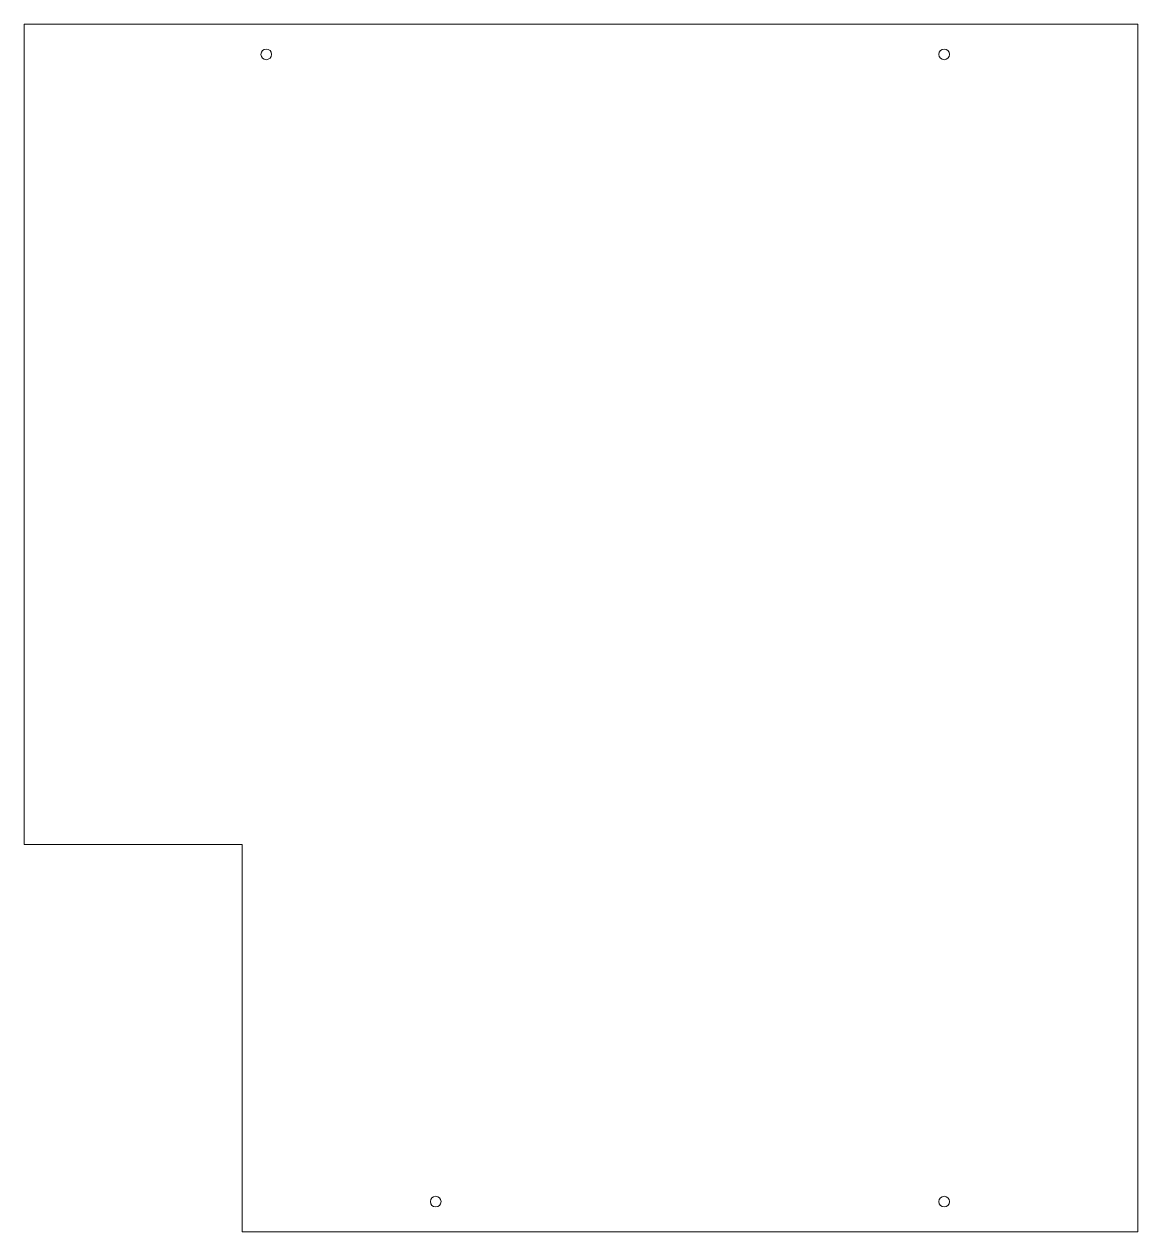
# Model space of a CAD drawing. Header units: inches. Extents: x -12 to 11, y -12.5 to 12.5.
import ezdxf

# ---------------------------------------------------------------- set-up
doc = ezdxf.new("R2010")
doc.units = ezdxf.units.IN
doc.header["$MEASUREMENT"] = 0

msp = doc.modelspace()

# ---------------------------------------------------------------- linework, layer by layer
at = {"color": 7, "linetype": 'Continuous', "lineweight": 15}
for p, q in [((-12, 12.46875), (-12, -4.46875)), ((11, 12.46875), (-12, 12.46875)), ((11, -12.46875), (11, 12.46875)), ((-12, -4.46875), (-7.5, -4.46875)), ((-7.5, -4.46875), (-7.5, -12.46875)), ((-7.5, -12.46875), (11, -12.46875))]:
    msp.add_line(p, q, dxfattribs=at)
for centre in [(-7, 11.845), (7, 11.845), (-3.5, -11.845), (7, -11.845)]:
    msp.add_circle(centre, 0.11, dxfattribs=at)

doc.saveas('drawing.dxf')
